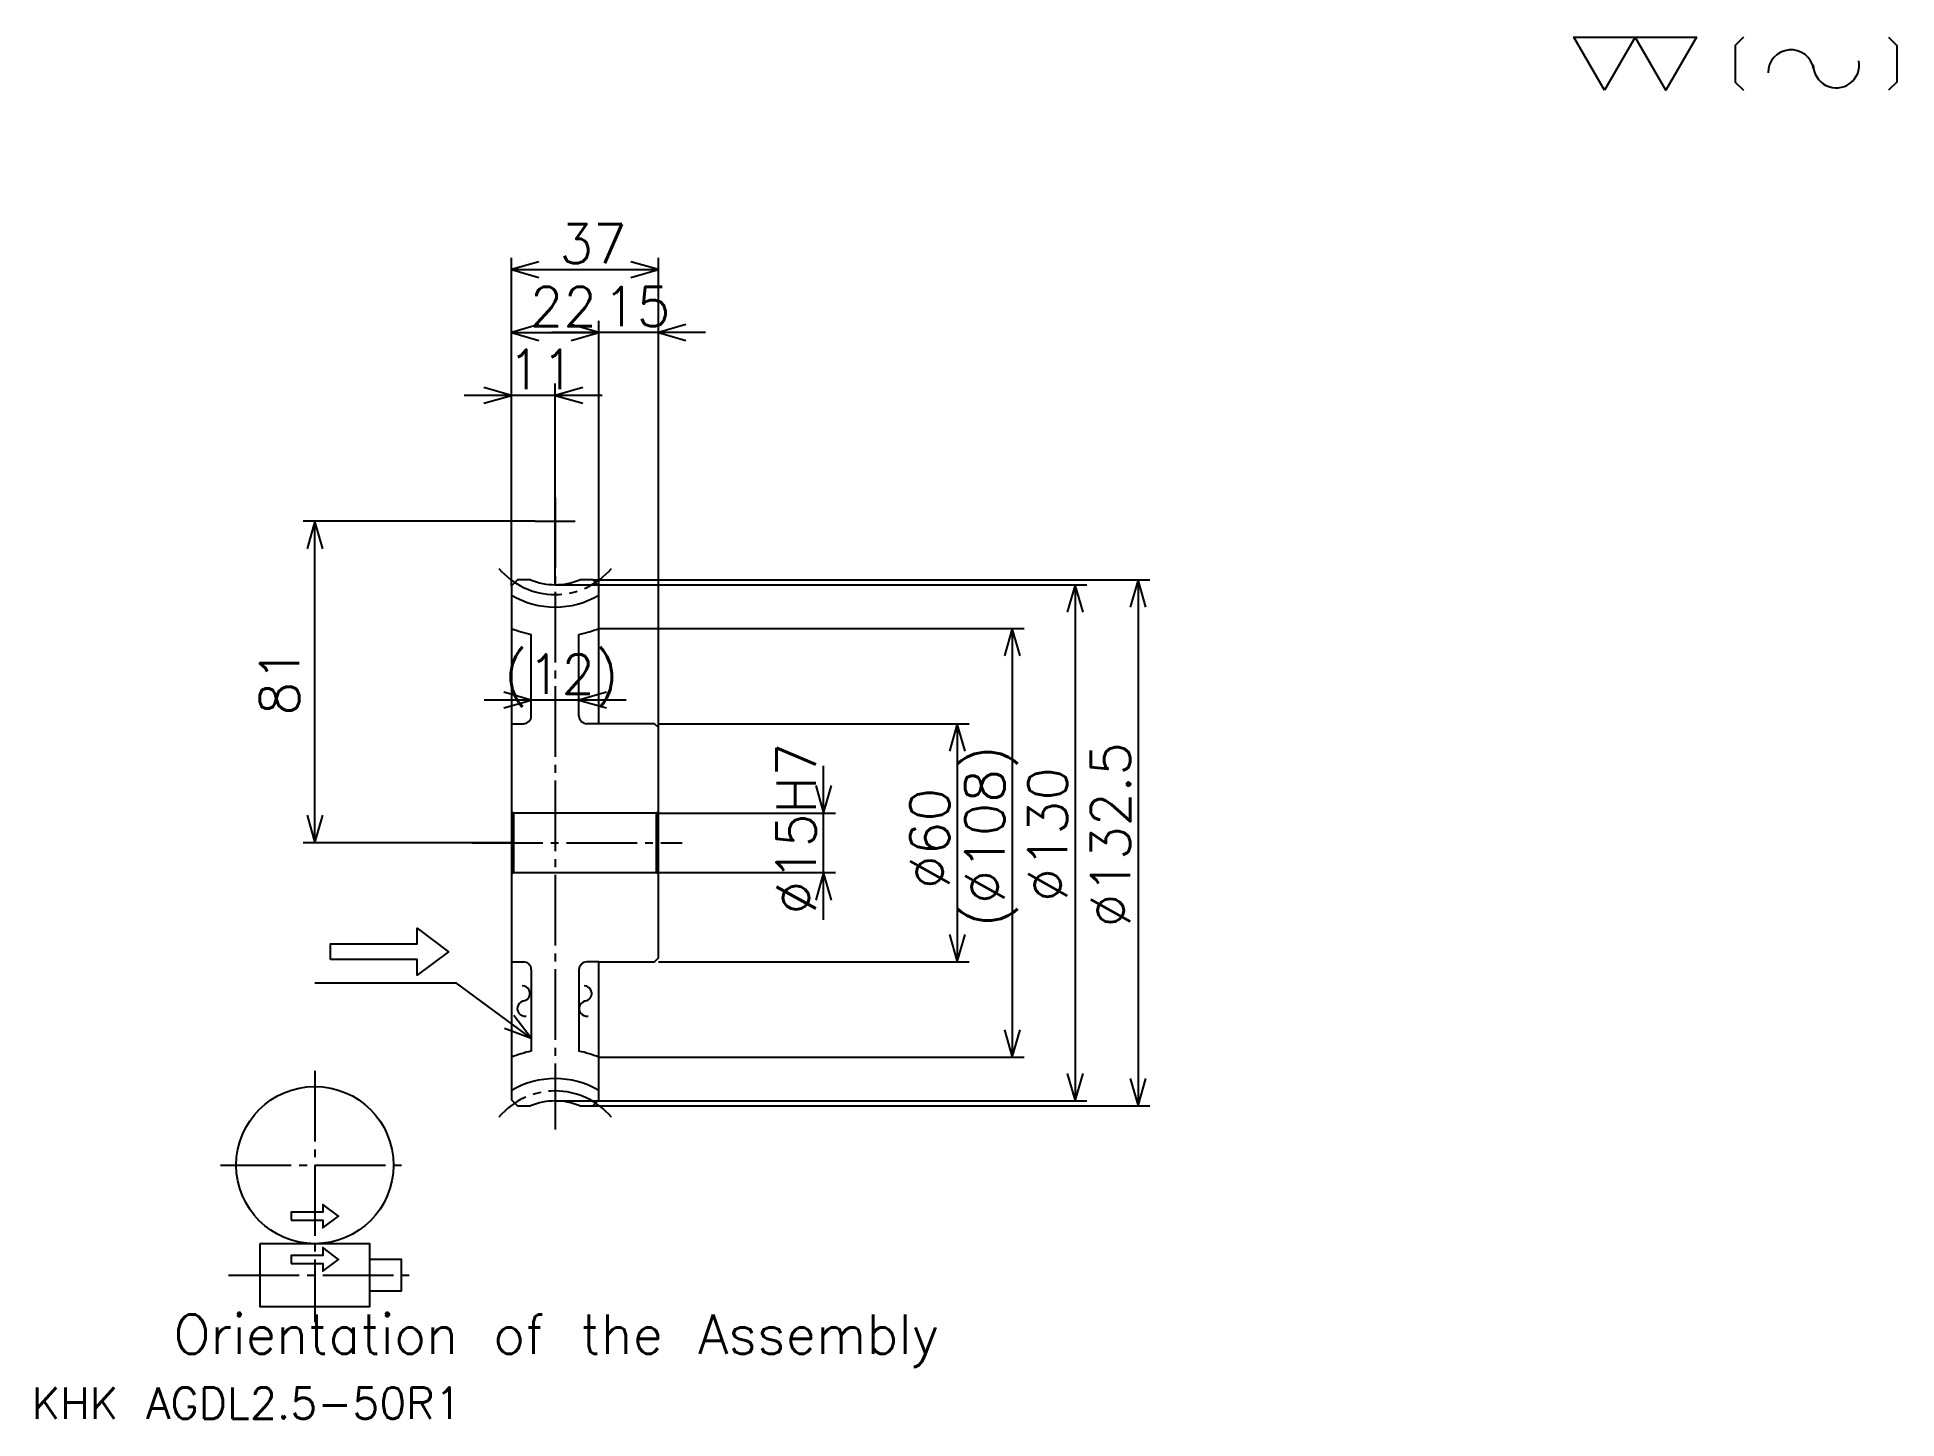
# Model space of a CAD drawing. Extents: x 21 to 489, y 22 to 370.
import ezdxf

# ---------------------------------------------------------------- set-up
doc = ezdxf.new("R2010")
doc.units = 0
doc.linetypes.add('DASHDOT', pattern=[23.755103, 17.816327, -1.979592, 1.979592, -1.979592])
doc.layers.get('0').update_dxf_attribs({"linetype": 'CONTINUOUS'})
doc.layers.add('DASHDOT', color=6, linetype='DASHDOT')
doc.styles.add('KANJI', font='TXT', dxfattribs={"bigfont": 'BIGFONT'})

msp = doc.modelspace()

# ---------------------------------------------------------------- linework, layer by layer
at = {"color": 5}
for p, q in [((140.55101, 233.079086), (140.55101, 314.145416)), ((177.55101, 233.079086), (177.55101, 314.145416)), ((140.55101, 311.176025), (177.55101, 311.176025)), ((140.55101, 295.339294), (162.55101, 295.339294)), ((189.428558, 295.339294), (150.673462, 295.339294)), ((162.55101, 233.079086), (162.55101, 298.308685)), ((140.55101, 233.079086), (140.55101, 282.471954)), ((151.55101, 247.829086), (151.55101, 282.471954)), ((163.428558, 279.502563), (128.673462, 279.502563)), ((146.489792, 247.829086), (88.091827, 247.829086)), ((91.061218, 166.829086), (91.061218, 247.829086)), ((151.55101, 231.829086), (151.55101, 247.829086)), ((140.55101, 231.579086), (140.55101, 233.079086)), ((151.55101, 231.829086), (177.55101, 231.829086)), ((161.05101, 233.079086), (177.55101, 233.079086)), ((162.55101, 231.579086), (162.55101, 233.079086)), ((177.55101, 233.079086), (301.275513, 233.079086)), ((177.55101, 195.829086), (177.55101, 233.079086)), ((177.55101, 231.829086), (285.438782, 231.829086)), ((282.46936, 231.829086), (282.46936, 101.829086)), ((298.306091, 233.079086), (298.306091, 100.579086)), ((162.55101, 220.829086), (177.55101, 220.829086)), ((177.55101, 220.829086), (269.602051, 220.829086)), ((266.632629, 220.829086), (266.632629, 112.829086)), ((169.428558, 202.788269), (133.673462, 202.788269)), ((177.55101, 196.829086), (255.744888, 196.829086)), ((252.775497, 196.829086), (252.775497, 136.829086)), ((219.122437, 147.451538), (219.122437, 186.206635)), ((177.55101, 174.329086), (222.091827, 174.329086)), ((140.55101, 166.829086), (88.091827, 166.829086)), ((177.55101, 159.329086), (222.091827, 159.329086)), ((177.55101, 136.829086), (255.744888, 136.829086)), ((162.55101, 112.829086), (177.55101, 112.829086)), ((177.55101, 112.829086), (269.602051, 112.829086)), ((151.55101, 101.829086), (177.55101, 101.829086)), ((161.05101, 100.579086), (177.55101, 100.579086)), ((177.55101, 101.829086), (285.438782, 101.829086)), ((177.55101, 100.579086), (301.275513, 100.579086))]:
    msp.add_line(p, q, dxfattribs=at)
at = {"color": 4}
for p, q in [((145.55101, 198.829086), (145.55101, 219.293045)), ((157.55101, 198.829086), (157.55101, 219.293045)), ((162.55101, 196.829086), (159.55101, 196.829086)), ((177.55101, 174.829086), (177.05101, 174.329086)), ((140.55101, 158.829086), (141.05101, 159.329086)), ((177.55101, 158.829086), (177.05101, 159.329086)), ((162.55101, 136.829086), (159.55101, 136.829086)), ((145.55101, 134.829086), (145.55101, 114.365128)), ((157.55101, 134.829086), (157.55101, 114.365128))]:
    msp.add_line(p, q, dxfattribs=at)
at = {"color": 7}
for points in [[(415.714294, 356.326538), (407.993896, 369.708588), (438.875519, 369.708588), (431.155121, 356.326538), (423.434692, 369.708588), (415.714294, 356.326538)], [(450.71347, 369.708588), (448.654694, 367.649811), (448.654694, 358.385315), (450.71347, 356.326538)], [(487.256744, 369.708588), (489.315521, 367.649811), (489.315521, 358.385315), (487.256744, 356.326538)]]:
    msp.add_lwpolyline(points, dxfattribs=at)
at = {"color": 5}
for points in [[(147.479584, 313.15564), (140.55101, 311.176025), (147.479584, 309.196411)], [(170.622437, 309.196411), (177.55101, 311.176025), (170.622437, 313.15564)], [(147.479584, 297.318909), (140.55101, 295.339294), (147.479584, 293.359711)], [(155.622437, 293.359711), (162.55101, 295.339294), (155.622437, 297.318909)], [(155.622437, 293.359711), (162.55101, 295.339294), (155.622437, 297.318909)], [(184.479584, 297.318909), (177.55101, 295.339294), (184.479584, 293.359711)], [(133.622437, 277.522949), (140.55101, 279.502563), (133.622437, 281.482147)], [(158.479584, 281.482147), (151.55101, 279.502563), (158.479584, 277.522949)], [(93.040802, 240.900513), (91.061218, 247.829086), (89.081619, 240.900513)], [(284.448975, 224.900513), (282.46936, 231.829086), (280.489777, 224.900513)], [(300.285706, 226.150513), (298.306091, 233.079086), (296.326508, 226.150513)], [(268.612244, 213.900513), (266.632629, 220.829086), (264.653046, 213.900513)], [(138.622437, 200.808685), (145.55101, 202.788269), (138.622437, 204.767853)], [(164.479584, 204.767853), (157.55101, 202.788269), (164.479584, 200.808685)], [(254.755096, 189.900513), (252.775497, 196.829086), (250.795898, 189.900513)], [(217.142853, 181.25766), (219.122437, 174.329086), (221.10202, 181.25766)], [(89.081619, 173.75766), (91.061218, 166.829086), (93.040802, 173.75766)], [(221.10202, 152.400513), (219.122437, 159.329086), (217.142853, 152.400513)], [(95.020401, 137.425003), (95.020401, 141.384186), (116.795906, 141.384186), (116.795906, 145.343369), (124.714279, 139.404602), (116.795906, 133.46582), (116.795906, 137.425003), (95.020401, 137.425003)], [(250.795898, 143.75766), (252.775497, 136.829086), (254.755096, 143.75766)], [(145.55101, 117.629089), (126.693871, 131.486237), (91.061218, 131.486237)], [(138.795578, 120.136688), (145.55101, 117.629089), (141.140045, 123.327087)], [(264.653046, 119.75766), (266.632629, 112.829086), (268.612244, 119.75766)], [(280.489777, 108.75766), (282.46936, 101.829086), (284.448975, 108.75766)], [(296.326508, 107.50766), (298.306091, 100.579086), (300.285706, 107.50766)], [(85.122437, 71.808678), (93.040802, 71.808678), (93.040802, 69.829086), (96.999985, 72.798477), (93.040802, 75.76786), (93.040802, 73.788269), (85.122437, 73.788269), (85.122437, 71.808678)], [(77.204071, 65.869904), (77.204071, 50.033165), (104.918358, 50.033165), (104.918358, 65.869904), (77.204071, 65.869904)], [(85.122437, 60.920921), (93.040802, 60.920921), (93.040802, 58.94133), (96.999985, 61.910721), (93.040802, 64.880104), (93.040802, 62.900513), (85.122437, 62.900513), (85.122437, 60.920921)], [(104.918358, 53.992355), (112.836723, 53.992355), (112.836723, 61.910721), (104.918358, 61.910721)]]:
    msp.add_lwpolyline(points, dxfattribs=at)
at = {"color": 4}
for points in [[(145.351212, 233.079086), (142.05101, 233.079086), (140.55101, 231.579086), (140.55101, 158.829086)], [(157.750809, 100.579086), (161.05101, 100.579086), (162.55101, 102.079086), (162.55101, 136.829086), (176.55101, 136.829086), (177.55101, 137.829086), (177.55101, 195.829086), (176.55101, 196.829086), (162.55101, 196.829086), (162.55101, 231.579086), (161.05101, 233.079086), (157.750809, 233.079086)], [(140.55101, 196.829086), (143.55101, 196.829086)], [(140.55101, 174.829086), (141.05101, 174.329086), (141.05101, 159.329086), (177.05101, 159.329086), (177.05101, 174.329086), (141.05101, 174.329086)], [(140.55101, 158.829086), (140.55101, 102.079086), (142.05101, 100.579086), (145.351212, 100.579086)], [(140.55101, 136.829086), (143.55101, 136.829086)]]:
    msp.add_lwpolyline(points, dxfattribs=at)
at = {"color": 5}
msp.add_circle((91.061218, 85.665817), 19.795918, dxfattribs=at)
at = {"color": 7}
for centre, radius, start, end in [((462.680115, 360.725342), 5.790306, 10, 180), ((474.084778, 362.736298), 5.790306, 180, 10), ((143.936264, 125.097427), 1.930102, 90, 280), ((143.265961, 128.898987), 1.930102, 280, 90), ((159.499542, 125.097427), 1.930102, 90, 280), ((158.829224, 128.898987), 1.930102, 280, 90)]:
    msp.add_arc(centre, radius, start, end, dxfattribs=at)
at = {"color": 4}
for centre, radius, start, end in [((151.55101, 247.829086), 16, 247.20175188, 292.79824812), ((151.55101, 247.829086), 21.625, 239.42468485, 300.57531515), ((151.55101, 247.829086), 29.16, 247.83365453, 258.12593054), ((151.55101, 247.829086), 29.16, 281.87406946, 292.16634547), ((143.55101, 198.829086), 2, 270, 0), ((159.55101, 198.829086), 2, 180, 270), ((159.55101, 198.829086), 2, 180, 270), ((143.55101, 134.829086), 2, 0, 90), ((159.55101, 134.829086), 2, 90, 180), ((159.55101, 134.829086), 2, 90, 180), ((151.55101, 85.829086), 29.16, 101.87406946, 112.16634547), ((151.55101, 85.829086), 29.16, 67.83365453, 78.12593054), ((151.55101, 85.829086), 21.625, 59.42468485, 120.57531515), ((151.55101, 85.829086), 16, 67.20175188, 112.79824812)]:
    msp.add_arc(centre, radius, start, end, dxfattribs=at)
at = {"layer": 'DASHDOT', "color": 7}
for p, q in [((151.55101, 253.767853), (151.55101, 94.640312)), ((146.489792, 247.829086), (156.612228, 247.829086)), ((130.653046, 166.829086), (183.489777, 166.829086)), ((91.061218, 109.420921), (91.061218, 46.073982)), ((67.306114, 85.665817), (114.816315, 85.665817)), ((69.285706, 57.951538), (116.795906, 57.951538))]:
    msp.add_line(p, q, dxfattribs=at)
for centre, start, end in [((151.55101, 247.829086), 220.00000049, 319.99999751), ((151.55101, 85.829086), 40.00000249, 139.99999951)]:
    msp.add_arc(centre, 18.5, start, end, dxfattribs=at)

# ---------------------------------------------------------------- texts
at = {"color": 7, "style": 'KANJI'}
for s, height, p in [('37', 9.897959, (152.61734, 312.759705)), ('22', 9.897959, (145.11734, 296.922974)), ('15', 9.897959, (163.61734, 296.922974)), ('11', 9.897959, (139.61734, 281.086243)), ('(12)', 9.897959, (138.68367, 204.371948)), ('Orientation of the Assembly', 9.897959, (55.428558, 38.155624)), ('KHK AGDL2.5-50R1', 7.918367, (19.795918, 21.775511))]:
    msp.add_text(s, height=height, dxfattribs=at).set_placement(p)
for s, p in [('81', (87.102036, 198.915817)), ('%%c15H7', (217.142853, 148.765305)), ('(%%c108)', (264.653046, 145.548477)), ('%%c132.5', (296.326508, 145.548477)), ('%%c130', (280.489777, 151.982147)), ('%%c60', (250.795898, 155.19899))]:
    msp.add_text(s, height=9.897959, rotation=90, dxfattribs=at).set_placement(p)

doc.saveas('drawing.dxf')
